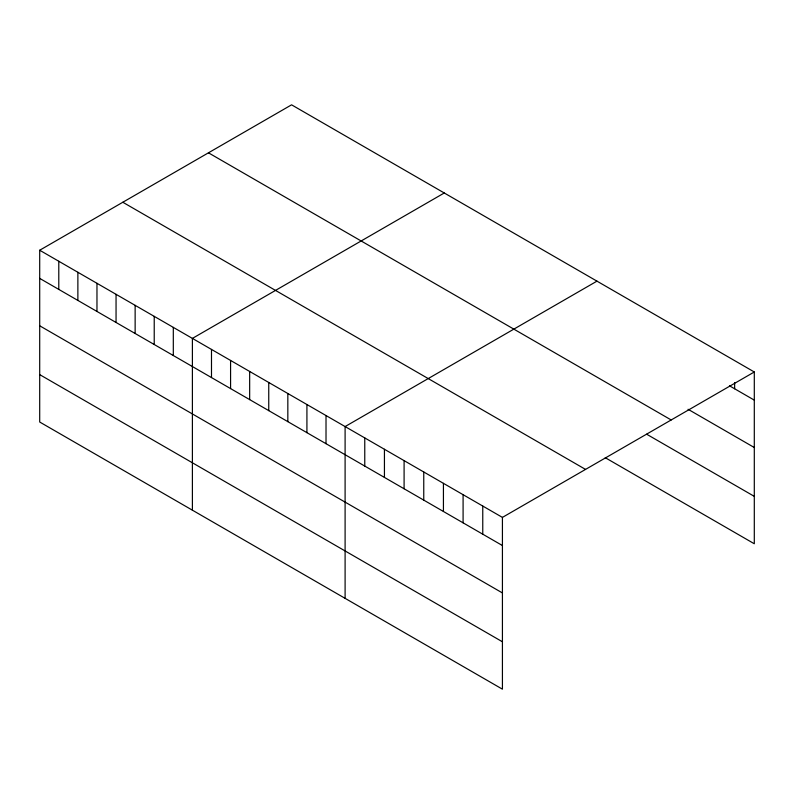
<?xml version="1.0" encoding="UTF-8"?>
<svg xmlns="http://www.w3.org/2000/svg" width="794" height="794" viewBox="0 0 794 794"><rect width="100%" height="100%" fill="white"/><g stroke="black" fill="none" stroke-linecap="round" stroke-linejoin="round"><path stroke-width="1.19" d="M39.7 250.239L502.423 517.4L502.423 689.172L39.7 422.021L39.7 250.239L291.577 104.828L754.3 371.979L754.3 543.761L605.256 457.701M444.273 192.982L192.396 338.403L192.396 510.185M596.969 281.145L345.102 426.567L345.102 598.339M502.423 517.4L754.3 371.979M729.458 385.785L754.3 400.126M688.061 409.277L754.3 447.518M208.455 152.815L671.178 419.966M646.653 434.209L754.3 496.359M122.822 202.252L585.545 469.413M39.7 278.386L502.423 545.538M39.7 325.788L502.423 592.939M39.7 374.619L502.423 641.78M734.639 382.648L734.639 388.772M482.762 506.046L482.762 534.183M463.091 494.692L463.091 522.829M443.429 483.338L443.429 511.475M423.758 471.983L423.758 500.121M404.096 460.629L404.096 488.767M384.435 449.275L384.435 477.412M364.764 437.921L364.764 466.058M326.016 415.54L326.016 443.687M306.921 404.523L306.921 432.67M287.835 393.506L287.835 421.644M268.749 382.48L268.749 410.627M249.663 371.463L249.663 399.61M230.578 360.446L230.578 388.594M211.492 349.42L211.492 377.567M173.31 327.386L173.31 355.533M154.225 316.359L154.225 344.507M135.139 305.343L135.139 333.49M116.053 294.326L116.053 322.473M96.967 283.299L96.967 311.447M77.872 272.282L77.872 300.43M58.786 261.266L58.786 289.413"/></g></svg>
